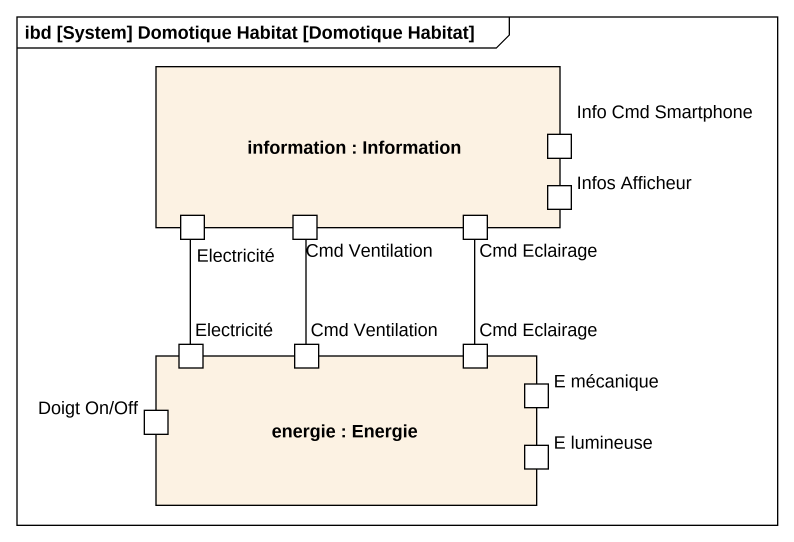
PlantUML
@startuml
mainframe ibd [System] Domotique Habitat [Domotique Habitat]
rectangle "information : Information" as information {
  port "Info Cmd Smartphone" as Info_Cmd_Smartphone
  port "Infos Afficheur" as Infos_Afficheur
  port Electricité
  port "Cmd Ventilation" as Cmd_Ventilation
  port "Cmd Eclairage" as Cmd_Eclairage
}
rectangle "energie : Energie" as energie {
  port "Electricité" as Electricité_2
  port "Cmd Ventilation" as Cmd_Ventilation_2
  port "Cmd Eclairage" as Cmd_Eclairage_2
  port "Doigt On/Off" as Doigt_On_Off
  port "E mécanique" as E_mécanique
  port "E lumineuse" as E_lumineuse
}
Electricité -- Electricité_2
Cmd_Ventilation -- Cmd_Ventilation_2
Cmd_Eclairage -- Cmd_Eclairage_2
@enduml
